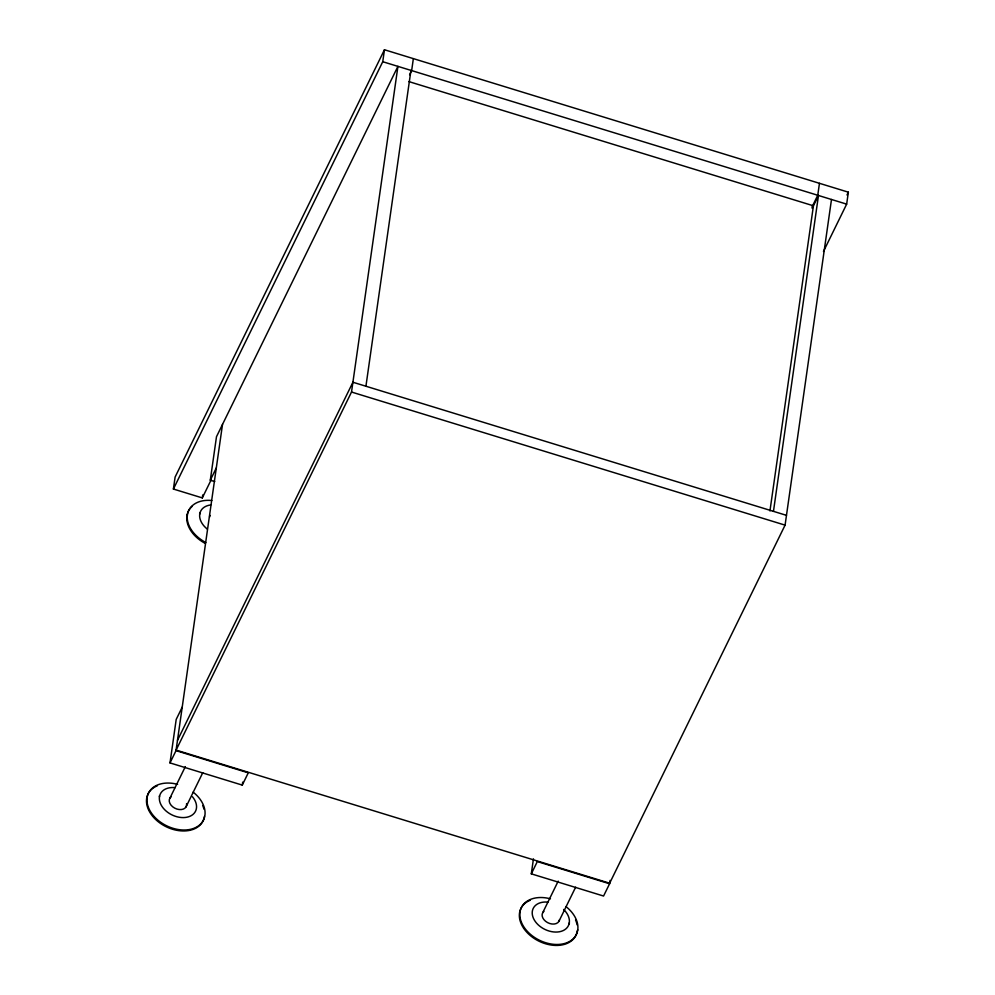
<?xml version="1.0" encoding="UTF-8"?>
<svg xmlns="http://www.w3.org/2000/svg" width="995" height="995" viewBox="0 0 995 995"><rect width="100%" height="100%" fill="white"/><g stroke="black" fill="none" stroke-linecap="round" stroke-linejoin="round"><path stroke-width="1.49" d="M211.176 479.814L202.308 497.91L173.404 489.042L175.108 477.078L384.456 49.75L848.362 192.184L846.658 204.137L823.474 251.474M202.308 497.91L202.731 494.925M170.008 762.916L176.016 750.64L248.277 772.829L242.27 785.105L170.008 762.916L176.202 719.422L182.222 707.146M214.721 481.568L210.293 480.212L216.487 436.718L397.925 66.366L351.521 392.03L176.103 750.093L609.661 883.212L785.08 525.136L831.484 199.485M176.016 750.64L222.507 424.442M242.27 785.105L242.693 782.107M173.404 489.042L382.752 61.715L384.456 49.75M365.924 386.234L410.935 70.359M413.36 58.63L411.656 70.583L409.604 74.762M610.059 880.413L609.587 883.759L603.567 896.035L531.305 873.846L533.444 858.847M769.943 510.945L813.425 205.803L408.846 81.59M819.457 183.304L817.753 195.269L811.982 207.059M773.463 511.355L818.475 195.493L812.181 208.328M186.923 515.895L187.383 514.937A30.621 21.43 26.1 0 1 211.811 500.51M210.293 480.212L216.313 467.936M146.638 798.599L147.098 797.642M177.496 740.317L352.914 382.242L786.473 515.348M169.896 798.164L185.331 766.647M186.003 806.957L202.781 772.692M846.994 194.97L848.362 192.184M531.305 873.846L537.325 861.57L609.587 883.759M542.748 912.639L558.195 881.135M558.867 921.432L575.645 887.179M577.772 929.877L577.311 930.822A30.621 21.43 26.1 0 1 534.477 938.646A30.621 21.43 26.1 0 1 530.161 900.301M382.752 61.715L846.658 204.137M351.521 392.03L785.08 525.136M569.302 922.713L569.339 923.783M199.709 513.109L199.734 514.179M159.424 795.813L159.449 796.883M559.451 919.853A9.191 6.43 26.1 0 1 551.951 924.007L549.675 923.497A9.191 6.43 26.1 0 1 543.892 911.37M566.006 906.607A30.621 21.43 26.1 0 1 565.483 943.235A30.621 21.43 26.1 0 1 520.907 920.91A30.621 21.43 26.1 0 1 550.459 898.821M575.558 919.977A30.621 21.43 26.1 0 1 577.125 924.89M563.643 909.455A19.589 13.706 26.1 0 1 561.18 931.345A19.589 13.706 26.1 0 1 533.482 918.422A19.589 13.706 26.1 0 1 547.934 902.129M209.584 517.039A9.191 6.43 26.1 0 1 210.181 515.46M205.816 542.524A30.621 21.43 26.1 0 1 187.383 514.937M205.356 543.469A30.621 21.43 26.1 0 1 192.346 506.206M207.271 529.066A19.589 13.706 26.1 0 1 210.704 504.962M186.587 803.612A9.191 6.43 26.1 0 1 179.088 809.52L176.811 809.022A9.191 6.43 26.1 0 1 171.028 796.883M193.142 792.119A30.621 21.43 26.1 0 1 192.632 828.76A30.621 21.43 26.1 0 1 148.044 806.435A30.621 21.43 26.1 0 1 177.595 784.346M204.448 816.348A30.621 21.43 26.1 0 1 161.613 824.171A30.621 21.43 26.1 0 1 157.297 785.814M202.694 805.502A30.621 21.43 26.1 0 1 203.987 809.196M192.433 796.734A19.589 13.706 26.1 0 1 186.936 817.218A19.589 13.706 26.1 0 1 160.344 803.288A19.589 13.706 26.1 0 1 175.07 787.642"/></g></svg>
